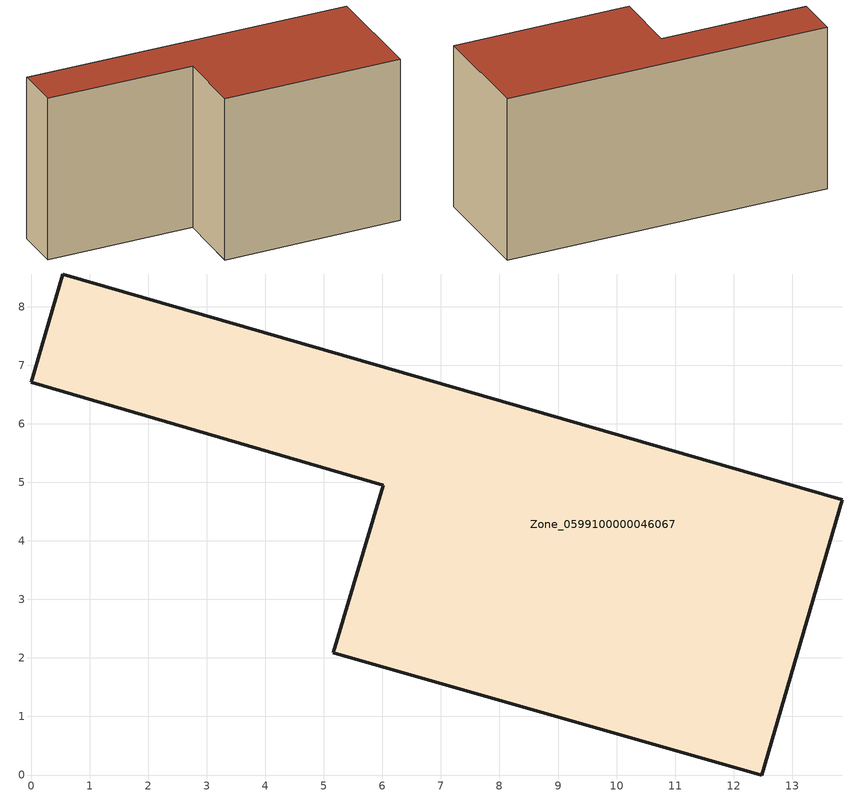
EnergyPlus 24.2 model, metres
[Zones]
Zone_0599100000046067
 floor ground (C_G): 6.01,4.95 0,6.71 0.54,8.56 13.86,4.7 12.48,0 5.16,2.09 z0
 wall outside (C_F): 13.86,4.7 0.54,8.56 0,6.71 6.01,4.95 5.16,2.09 12.48,0 13.86,4.7 z0:7.14
 roof outside (C_R): 12.48,0 13.86,4.7 0.54,8.56 0,6.71 6.01,4.95 5.16,2.09 z7.14
[BUILDING]
Pand.0599100000046067: North Axis=0; Terrain=City; Loads Convergence Tolerance Value=0.04; Temperature Convergence Tolerance Value=0.4; Solar Distribution=FullExterior; Maximum Number of Warmup Days=25; Minimum Number of Warmup Days=1
[Site:Location]
Rotterdam.The.Hague.AP_ZH_NLD Design_Conditions: Latitude=51.96; Longitude=4.45; Time Zone=1; Elevation=-4.5
[SITE:GROUNDTEMPERATURE:BUILDINGSURFACE]
18, 18, 18, 18, 18, 18, 18, 18, 18, 18, 18, 18
[MATERIAL] Thermal Absorptance=0.9; Solar Absorptance=0.7; Visible Absorptance=0.7
Name | Roughness | Thickness | Conductivity | Density | Specific Heat
G.TI.1946 | MediumSmooth | 0.15 | 1 | 540 | 1210
F.TI.1946 | Rough | 0.3 | 0.857143 | 1920 | 840
R.TI.1946 | MediumRough | 0.2 | 0.1 | 1500 | 1000
[CONSTRUCTION]
C_G: G.TI.1946
C_F: F.TI.1946
C_R: R.TI.1946
[ZONE]
Zone_0599100000046067: Type=1; Multiplier=1; Ceiling Height=Autocalculate; Volume=Autocalculate; Floor Area=autocalculate; Part of Total Floor Area=Yes
[ZONEINFILTRATION:DESIGNFLOWRATE]
Infil_Zone_0599100000046067: Zone or ZoneList or Space or SpaceList=Zone_0599100000046067; Schedule=AlwaysOn; Design Flow Rate Calculation Method=Flow/Area; Flow Rate per Floor Area=0.003; Constant Term Coefficient=1; Temperature Term Coefficient=0; Velocity Term Coefficient=0; Velocity Squared Term Coefficient=0
[HVACTEMPLATE:ZONE:IDEALLOADSAIRSYSTEM]
Zone_0599100000046067: Maximum Heating Supply Air Temperature=50; Minimum Cooling Supply Air Temperature=13; Maximum Heating Supply Air Humidity Ratio=0.0156; Minimum Cooling Supply Air Humidity Ratio=0.0077; Heating Limit=NoLimit; Cooling Limit=NoLimit; Dehumidification Control Type=ConstantSensibleHeatRatio; Cooling Sensible Heat Ratio=0.7; Dehumidification Setpoint=60; Humidification Control Type=None; Humidification Setpoint=30; Outdoor Air Method=None; Outdoor Air Flow Rate per Person=0.00944; Outdoor Air Flow Rate per Zone Floor Area=0; Outdoor Air Flow Rate per Zone=0; Demand Controlled Ventilation Type=None; Outdoor Air Economizer Type=NoEconomizer; Heat Recovery Type=None; Sensible Heat Recovery Effectiveness=0.7; Latent Heat Recovery Effectiveness=0.65
[ZONECONTROL:THERMOSTAT]
ThermostatControl_Zone_0599100000046067: Zone or ZoneList=Zone_0599100000046067; Control Type Schedule=DualSetpointControlType; Control 1=Thermostat_Zone_0599100000046067; Temperature Difference Between Cutout And Setpoint=0
[THERMOSTATSETPOINT:DUALSETPOINT]
Thermostat_Zone_0599100000046067: Heating Setpoint Temperature Schedule=HeatingSetpoint_Zone_0599100000046067; Cooling Setpoint Temperature Schedule=CoolingSetpoint_Zone_0599100000046067
[SCHEDULE:COMPACT]
HeatingSetpoint_Zone_0599100000046067: Through: 12/31, For: AllDays, Until: 24:00, 21
CoolingSetpoint_Zone_0599100000046067: Through: 12/31, For: AllDays, Until: 24:00, 24
DualSetpointControlType: Through: 12/31, For: AllDays, Until: 24:00, 4
AlwaysOn: Through: 12/31, For: AllDays, Until: 24:00, 1
